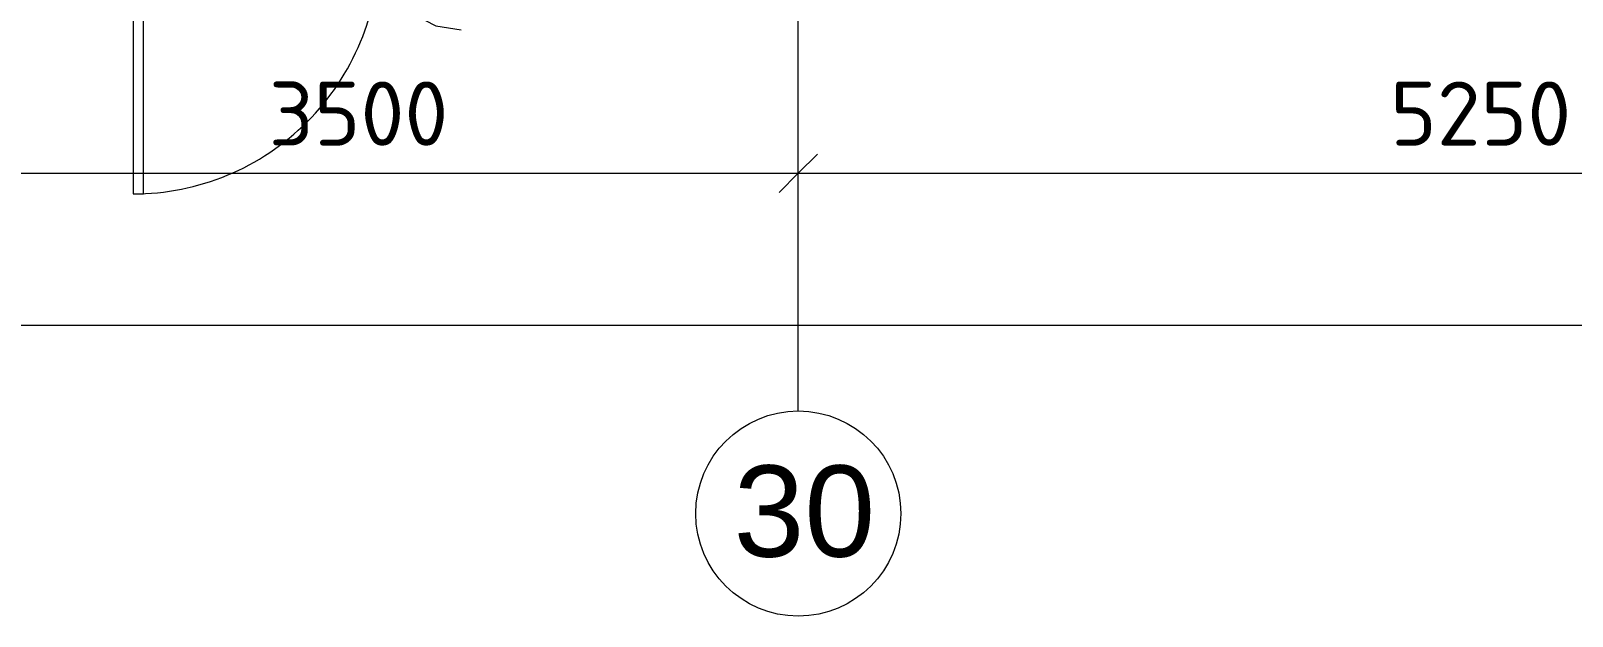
# Model space of a CAD drawing. Header units: millimetres. Extents: x -3817 to 677485, y -22715 to 103890.
# Drawn here: x 107959 to 113972, y -795 to 1487 of the extents above; entities that cross this region are included whole.
import ezdxf

# ---------------------------------------------------------------- set-up
doc = ezdxf.new("R2010")
doc.units = ezdxf.units.MM
doc.layers.add('PDF _Геометрия', color=7, linetype='Continuous', true_color=0x1d1d1d)
doc.layers.add('PDF _Текст', color=7, linetype='Continuous')
doc.styles.add('PDF ArialMT', font='arial.ttf')
doc.styles.add('PDF ISOCPEUR', font='isocpeur.ttf')

msp = doc.modelspace()

# ---------------------------------------------------------------- linework, layer by layer
at = {"layer": 'PDF _Геометрия', "color": 253, "lineweight": 9, "true_color": 0xaaaaaa}
msp.add_lwpolyline([(110953.6, 5.1), (110953.6, 2505.1), (110953.6, 4828.6)], dxfattribs=at)
at = {"layer": 'PDF _Геометрия', "color": 253, "lineweight": 13, "true_color": 0xaaaaaa}
msp.add_lwpolyline([(108358.6, 851.4), (108398.6, 851.4), (108398.6, 1811.4), (108358.6, 1811.4)], close=True, dxfattribs=at)
at = {"layer": 'PDF _Геометрия', "color": 253, "lineweight": 9, "true_color": 0xaaaaaa}
msp.add_lwpolyline([(108358.6, 851.4, 0.414214), (109318.6, 1811.4), (109334.2, 1712.5), (109379.7, 1623.3), (109450.5, 1552.5), (109539.7, 1507), (109638.6, 1491.4)], format="xyb", dxfattribs=at)
at = {"layer": 'PDF _Геометрия', "color": 7, "lineweight": 9}
for points in [[(84803.6, 1052), (84803.6, 932), (85103.6, 932), (89603.6, 932), (93103.6, 932), (94903.6, 932), (98853.6, 932), (100953.6, 932), (106053.6, 932), (107453.6, 932), (110953.6, 932), (116203.6, 932), (121453.6, 932), (125373.6, 932)], [(110953.6, 738.1), (110953.6, 932), (110953.6, 1052)], [(84683.6, 340), (125373.6, 340)]]:
    msp.add_lwpolyline(points, dxfattribs=at)
at = {"layer": 'PDF _Геометрия', "color": 7, "lineweight": 20}
msp.add_lwpolyline([(111028.6, 1007), (110953.6, 932), (110878.6, 857)], dxfattribs=at)
at = {"layer": 'PDF _Геометрия', "color": 253, "lineweight": 9, "true_color": 0xaaaaaa}
msp.add_circle((110953.6, -394.9), 400, dxfattribs=at)
at = {"layer": 'PDF _Геометрия', "color": 253, "lineweight": 20, "true_color": 0xaaaaaa}
msp.add_circle((110953.6, -394.9), 400, dxfattribs=at)

# ---------------------------------------------------------------- texts
at = {"layer": 'PDF _Текст', "char_height": 250.11, "attachment_point": 4, "style": 'PDF ISOCPEUR'}
for s, insert in [('3500', (108887.5, 1164.8)), ('5250', (113262.5, 1164.8))]:
    msp.add_mtext(s, dxfattribs=dict(at, insert=insert))
at = {"layer": 'PDF _Текст', "color": 9, "true_color": 0xbebebe, "insert": (110701, -387.7), "char_height": 355.6, "attachment_point": 4, "style": 'PDF ArialMT'}
msp.add_mtext('30', dxfattribs=at)

doc.saveas('drawing.dxf')
